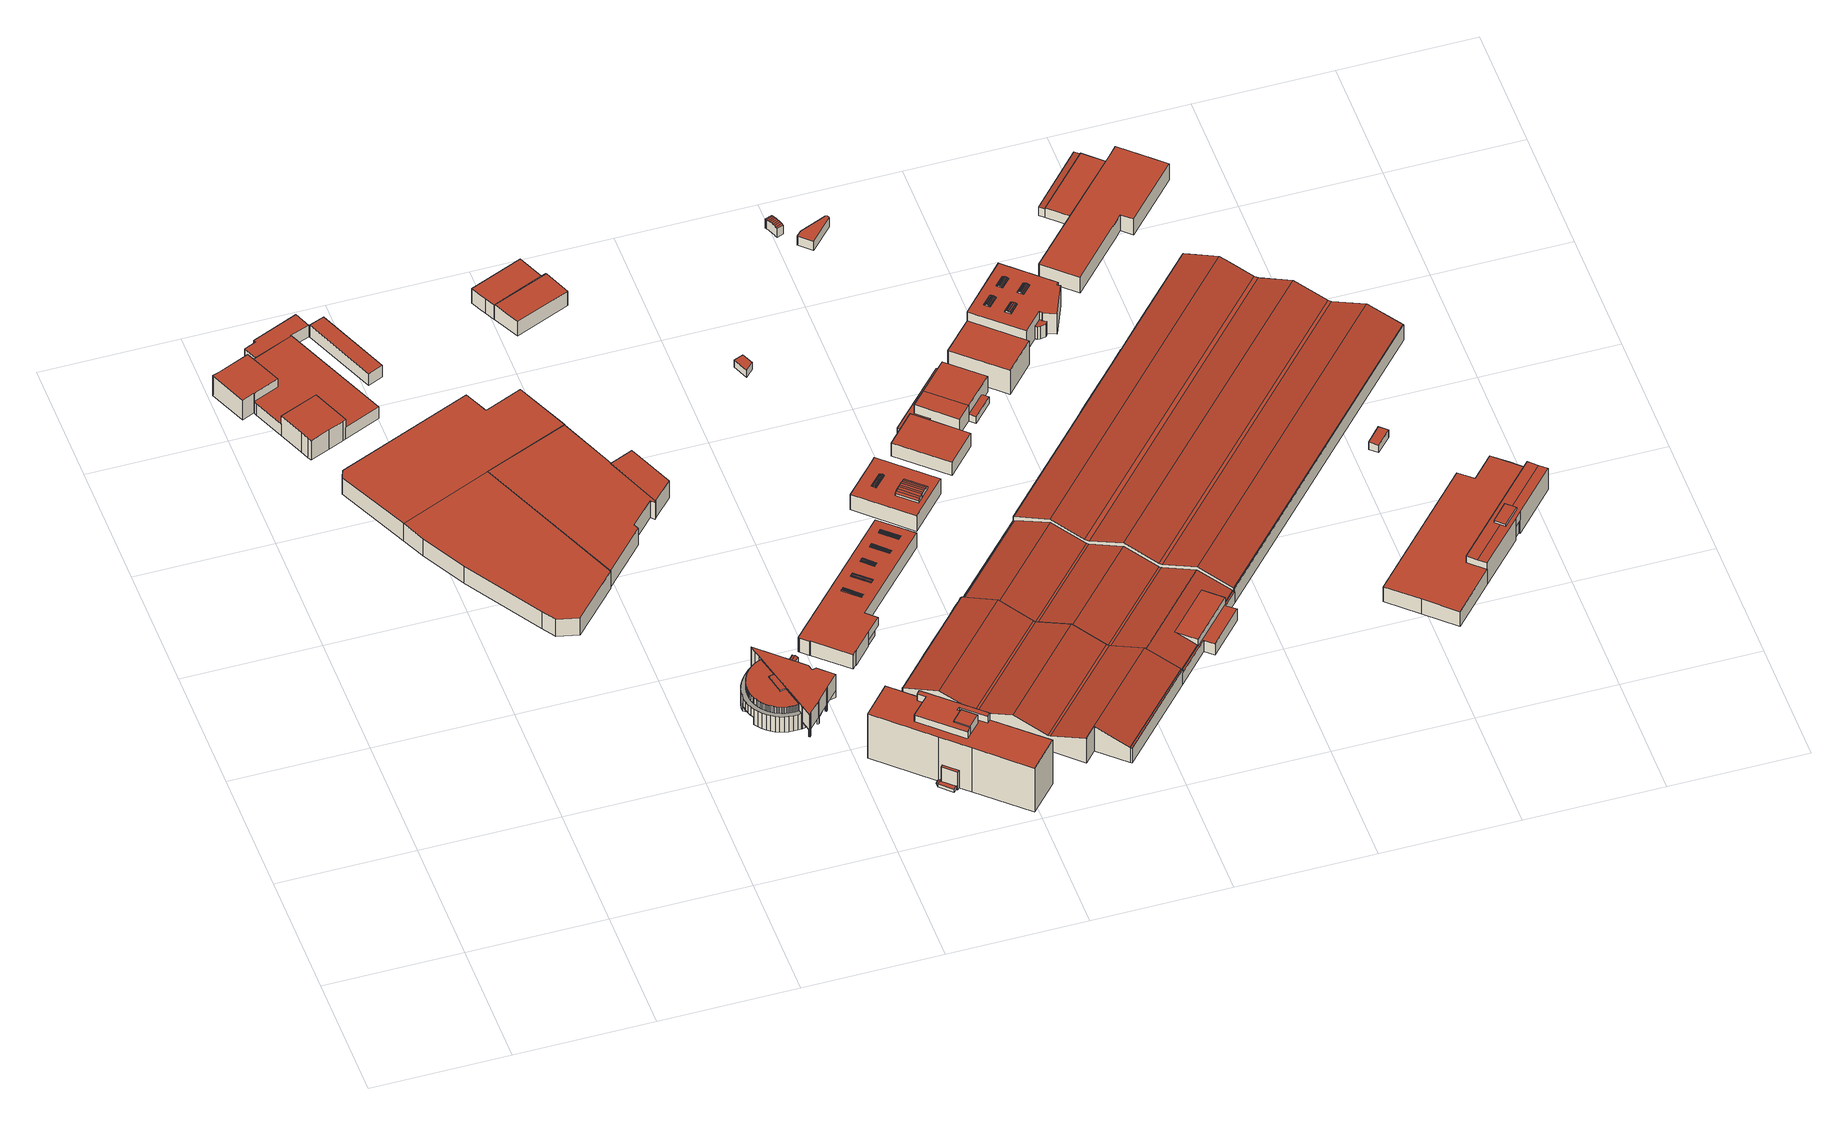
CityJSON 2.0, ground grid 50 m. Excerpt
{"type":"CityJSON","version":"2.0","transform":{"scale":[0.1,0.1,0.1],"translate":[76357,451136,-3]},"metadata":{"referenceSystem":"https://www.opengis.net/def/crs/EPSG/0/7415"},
"CityObjects":{
"building1":{"type":"Building","attributes":{"Volume":9801.97,"Dakoppervlakte":1506.31,"Muuroppervlakte":1441.33,"Vloeroppervlakte":1506.31,"hoogte_Z_max_in_m_NAP":9.03,"GEB_DOEL":"industriefunctie - kantoorfunctie","dateOfConstruction":"1916-01-01","measuredHeight":9.2},"geometry":[{"type":"Solid","lod":"2","boundaries":[[[[0,1,2,3,4,5,6,7,8,9,10,11,12,13,14,15,16,17,18,19,20,21,22]],[[23,24,25,26,27,28,29,30,31]],[[32,33,34,35,36,37,38,39]],[[40,41,42,43,44,45,46]],[[47,48,49,50,51,52,53,54]],[[4,25,24,5]],[[25,4,3,38,26]],[[29,13,12,30]],[[31,30,12,11]],[[38,3,2,39]],[[1,32,39,2]],[[32,1,0,33]],[[34,33,0,22]],[[22,21,35,34]],[[20,36,35,21]],[[38,37,19,18,27,26]],[[41,40,27,18,17]],[[17,16,42,41]],[[16,15,43,42]],[[15,14,44,43]],[[13,29,45,44,14]],[[46,45,29,28]],[[46,28,27,40]],[[54,31,11,10,47]],[[10,9,48,47]],[[48,9,8,49]],[[49,8,7,50]],[[7,6,51,50]],[[6,5,24,52,51]],[[52,24,23,53]],[[54,53,23,31]],[[19,37,36,20]]]],"semantics":{"surfaces":[{"type":"GroundSurface"},{"type":"RoofSurface"},{"type":"WallSurface"}],"values":[[0,1,1,1,1,2,2,2,2,2,2,2,2,2,2,2,2,2,2,2,2,2,2,2,2,2,2,2,2,2,2,2]]}}]},
"building2":{"type":"Building","attributes":{"Volume":948.71,"Dakoppervlakte":174.7,"Muuroppervlakte":387.04,"Vloeroppervlakte":174.7,"hoogte_Z_max_in_m_NAP":5.32,"GEB_DOEL":"onbekend","dateOfConstruction":"1968-01-01","measuredHeight":5.43},"geometry":[{"type":"Solid","lod":"2","boundaries":[[[[55,56,57,58]],[[59,60,61,62]],[[55,58,59,62]],[[58,57,60,59]],[[56,61,60,57]],[[56,55,62,61]]]],"semantics":{"surfaces":[{"type":"GroundSurface"},{"type":"RoofSurface"},{"type":"WallSurface"}],"values":[[0,1,2,2,2,2]]}}]},
"building3":{"type":"Building","attributes":{"Volume":49221.57,"Dakoppervlakte":6301.57,"Muuroppervlakte":2588.45,"Vloeroppervlakte":6301.26,"hoogte_Z_max_in_m_NAP":7.97,"GEB_DOEL":"industriefunctie","dateOfConstruction":"1997-01-01","measuredHeight":7.94},"geometry":[{"type":"Solid","lod":"2","boundaries":[[[[63,64,65,66,67,68,69,70,71,72,73,74,75,76,77,78,79,80,81,82,83,84,85,86]],[[87,88,89,90,91,92,93,94]],[[95,96,97,98]],[[99,100,101,102,103,92,104,105,106,107]],[[108,109,110,111,112,113,92,91,114]],[[113,112,71,70]],[[114,91,77,76]],[[114,76,75,108]],[[75,74,109,108]],[[72,111,110,109,74,73]],[[71,112,111,72]],[[103,84,83,82,94,93]],[[94,82,81,87]],[[81,80,88,87]],[[89,79,78,90]],[[78,77,91,90]],[[106,105,68,67]],[[106,67,66,107]],[[107,66,65,99]],[[65,64,100,99]],[[103,102,85,84]],[[96,100,64,63,97]],[[97,63,86,98]],[[95,101,100,96]],[[98,86,85,102,101,95]],[[93,92,103]],[[104,92,113]],[[105,104,113,70,69,68]],[[80,79,89,88]]]],"semantics":{"surfaces":[{"type":"GroundSurface"},{"type":"RoofSurface"},{"type":"WallSurface"}],"values":[[0,1,1,1,1,2,2,2,2,2,2,2,2,2,2,2,2,2,2,2,2,2,2,2,2,2,2,2,2]]}}]},
"building4":{"type":"Building","attributes":{"Volume":5809.9,"Dakoppervlakte":526.88,"Muuroppervlakte":1104.67,"Vloeroppervlakte":539.91,"hoogte_Z_max_in_m_NAP":10.71,"GEB_DOEL":"industriefunctie - kantoorfunctie - woonfunctie","dateOfConstruction":"1976-01-01","measuredHeight":10.69},"geometry":[{"type":"MultiSurface","lod":"2","boundaries":[[[115,116,117,118]],[[119,120,121,122]],[[123,124,125,126]],[[127,128,129,130,131,132,133,134,135,136,137,138,139,140,141,142,143,144,145,146,147,148,149,150,151,152,153,154,155,156,157,158,159,160,161,162,163,164,165,166,167,168,169,170,171,172,173,174,175]],[[176,177,178,179,180,181,182,183,184,185]],[[186,187,188,189,190,191,192,193,194,195,196,197,198,199,200,201,202,203,204,205,206,207,208,209,210,211]],[[212,213,214,215,216,217,218,219,220,221,222,223,224,225,226,227,228,229,230,231,232,233,234,235,236,237,238,239,240,241,242,243,244,245,246,247,248,249,250,251,252,253,254,255,256,257,258,259,260,261,262,263,264,265,266,267,268,269,270,271,272,273,274,275,276,277,278,279,280,281,282,283,284,285,286,287,288,289,290,291,292,293,294,295,296,297,298,299,300]],[[301,302,303,304,305,306,307,308,309,310,311,312,313,314,315,316,317,318,319,320,321,322,323,324,325,326,327,328,329,330,331,332,333,334,335,336,337,338,339,340,341,342,343,344,345,346,347,348,349,350,351,352,353,354,355,356,357,358,359,360,361,362,363,364,365]],[[366,367,368,369]],[[370,371,372,373,374,375,376,377,378,379,380,381,382,383,384,385,386,387,388]],[[381,380,379,186,141,140,139]],[[139,138,382,381]],[[382,138,137,383]],[[383,137,136,384]],[[136,135,385,384]],[[386,385,135,134]],[[386,134,133,387]],[[388,387,133,132,282]],[[370,220,154,153,200,371]],[[371,200,199,372]],[[366,369,303,302]],[[366,302,301,367]],[[301,365,368,367]],[[132,131,283,282]],[[131,130,284,283]],[[130,129,285,284]],[[286,285,129,128]],[[286,128,127,287]],[[127,175,288,287]],[[175,174,289,288]],[[174,173,290,289]],[[173,172,291,290]],[[291,172,171,292]],[[293,292,171,170,183]],[[293,183,182,294]],[[181,295,294,182]],[[180,296,295,181]],[[296,180,179,297]],[[297,179,178,298]],[[165,164,299,298,178]],[[300,299,164,163]],[[163,162,212,300]],[[212,162,161,213]],[[214,213,161,160]],[[215,214,160,159]],[[159,158,216,215]],[[158,157,217,216]],[[217,157,156,218]],[[218,156,155,219]],[[220,219,155,154]],[[336,249,248,337]],[[337,248,247,338]],[[246,339,338,247]],[[245,340,339,246]],[[340,245,244,341]],[[341,244,243,342]],[[342,243,242,343]],[[343,242,241,344]],[[344,241,240,345]],[[240,239,346,345]],[[239,238,347,346]],[[238,237,348,347]],[[348,237,236,349]],[[349,236,235,350]],[[350,235,234,351]],[[234,233,352,351]],[[352,233,232,353]],[[354,231,230,355]],[[355,230,229,356]],[[356,229,228,357]],[[357,228,227,358]],[[358,227,226,359]],[[359,226,225,360]],[[225,224,361,360]],[[224,223,362,361]],[[223,222,363,362]],[[363,222,221,364]],[[304,281,280,305]],[[305,280,279,306]],[[306,279,278,307]],[[307,278,277,308]],[[277,276,309,308]],[[276,275,310,309]],[[275,274,311,310]],[[274,273,312,311]],[[312,273,272,313]],[[272,271,314,313]],[[314,271,270,315]],[[315,270,269,316]],[[268,317,316,269]],[[267,318,317,268]],[[318,267,266,319]],[[265,320,319,266]],[[264,321,320,265]],[[321,264,263,322]],[[262,323,322,263]],[[261,324,323,262]],[[324,261,260,325]],[[325,260,259,326]],[[258,327,326,259]],[[257,328,327,258]],[[328,257,256,329]],[[255,330,329,256]],[[254,331,330,255]],[[331,254,253,332]],[[252,333,332,253]],[[251,334,333,252]],[[334,251,250,335]],[[250,249,336,335]],[[303,369,368,365,364,221,220,370,388,282,281,304]],[[170,169,184,183]],[[166,165,178,177]],[[177,176,167,166]],[[168,167,176,185]],[[168,185,184,169]],[[187,186,379,378]],[[142,141,186,211]],[[143,142,211,210]],[[144,143,210,209]],[[145,144,209,208]],[[146,145,208,207]],[[147,146,207,206]],[[148,147,206,205]],[[149,148,205,204]],[[150,149,204,203]],[[151,150,203,202]],[[202,201,152,151]],[[153,152,201,200]],[[197,123,126,198]],[[197,196,124,123]],[[125,124,196,195]],[[193,119,122,194]],[[120,119,193,192]],[[192,191,121,120]],[[191,190,377,376]],[[189,115,118,190]],[[189,188,116,115]],[[187,117,116,188]],[[232,231,354,353]],[[377,378,117,118]],[[121,122,375,376]],[[372,373,198,199]],[[373,374,125,126]],[[195,194,375,374]]],"semantics":{"surfaces":[{"type":"GroundSurface"},{"type":"OuterCeilingSurface"},{"type":"OuterFloorSurface"},{"type":"RoofSurface"},{"type":"WallSurface"}],"values":[0,0,0,0,1,1,2,3,3,3,4,4,4,4,4,4,4,4,4,4,4,4,4,4,4,4,4,4,4,4,4,4,4,4,4,4,4,4,4,4,4,4,4,4,4,4,4,4,4,4,4,4,4,4,4,4,4,4,4,4,4,4,4,4,4,4,4,4,4,4,4,4,4,4,4,4,4,4,4,4,4,4,4,4,4,4,4,4,4,4,4,4,4,4,4,4,4,4,4,4,4,4,4,4,4,4,4,4,4,4,4,4,4,4,4,4,4,4,4,4,4,4,4,4,4,4,4,4,4,4,4,4,4,4,4,4,4,4,4,4,4,4,4,4]}}]},
"building5":{"type":"Building","attributes":{"Volume":22.7,"Dakoppervlakte":8.12,"Muuroppervlakte":32.36,"Vloeroppervlakte":7.67,"hoogte_Z_max_in_m_NAP":3.03,"GEB_DOEL":"overige gebruiksfunctie","dateOfConstruction":"1970-01-01","measuredHeight":3.15},"geometry":[{"type":"Solid","lod":"2","boundaries":[[[[389,390,391,392,393,394]],[[395,396,397,398]],[[399,400,396,395]],[[390,389,400,399]],[[393,392,398,397]],[[391,395,398,392]],[[397,396,400,389,394,393]],[[399,395,391,390]]]],"semantics":{"surfaces":[{"type":"GroundSurface"},{"type":"RoofSurface"},{"type":"WallSurface"}],"values":[[0,1,1,2,2,2,2,2]]}}]},
"building6":{"type":"Building","attributes":{"Volume":18515.4,"Dakoppervlakte":884.17,"Muuroppervlakte":3381.26,"Vloeroppervlakte":895.73,"hoogte_Z_max_in_m_NAP":24.18,"GEB_DOEL":"kantoorfunctie,woonfunctie","dateOfConstruction":"1972-01-01","measuredHeight":24.31},"geometry":[{"type":"Solid","lod":"2","boundaries":[[[[401,402,403,404,405,406,407,408,409,410,411,412,413,414]],[[415,416,417,418,419,420,421,422,423,424,425,426,427,428,429,430,431,432]],[[433,434,435,436,437,438]],[[434,433,439,440]],[[441,442,443,444]],[[445,446,447,448,449,450,451,452,453,454,455,456]],[[457,458,459,460]],[[403,402,431,430]],[[402,401,432,431]],[[414,439,415,432,401]],[[407,406,417,416]],[[406,405,418,417]],[[419,418,405,404]],[[412,411,435,434]],[[435,411,410,436]],[[439,414,413,440]],[[434,440,413,412]],[[442,409,408,443]],[[409,442,441,437,436,410]],[[433,438,444,443,408,407,416,415,439]],[[403,430,448,447,419,404]],[[457,455,454,458]],[[454,453,459,458]],[[429,449,448,430]],[[428,450,449,429]],[[450,428,427,451]],[[452,451,427,426]],[[452,426,425,453]],[[423,422,456,455]],[[456,422,421,445]],[[445,421,420,446]],[[420,419,447,446]],[[460,424,423,455,457]],[[425,424,460,459,453]],[[444,438,437,441]]]],"semantics":{"surfaces":[{"type":"GroundSurface"},{"type":"RoofSurface"},{"type":"WallSurface"}],"values":[[0,1,1,1,1,1,1,2,2,2,2,2,2,2,2,2,2,2,2,2,2,2,2,2,2,2,2,2,2,2,2,2,2,2,2]]}}]},
"building7":{"type":"Building","attributes":{"Volume":1473.81,"Dakoppervlakte":219.01,"Muuroppervlakte":421.3,"Vloeroppervlakte":219,"hoogte_Z_max_in_m_NAP":6.93,"GEB_DOEL":"industriefunctie","dateOfConstruction":"1979-01-01","measuredHeight":6.8},"geometry":[{"type":"Solid","lod":"2","boundaries":[[[[461,462,463,464,465,466]],[[467,468,469,470,471,472]],[[469,468,467,466,465,464]],[[470,469,464,463]],[[471,470,463,462]],[[462,461,472,471]],[[466,467,472,461]]]],"semantics":{"surfaces":[{"type":"GroundSurface"},{"type":"RoofSurface"},{"type":"WallSurface"}],"values":[[0,1,2,2,2,2,2]]}}]},
"building8":{"type":"Building","attributes":{"Volume":1642.95,"Dakoppervlakte":241.68,"Muuroppervlakte":448.61,"Vloeroppervlakte":241.66,"hoogte_Z_max_in_m_NAP":6.93,"GEB_DOEL":"industriefunctie","dateOfConstruction":"1996-01-01","measuredHeight":6.86},"geometry":[{"type":"Solid","lod":"2","boundaries":[[[[473,474,475,463,462,476,477,478]],[[479,480,481,482,483]],[[482,481,484,471,470]],[[481,480,478,477,476,484]],[[480,479,473,478]],[[470,471,484,476,462,463]],[[479,483,482,470,463,475,474,473]]]],"semantics":{"surfaces":[{"type":"GroundSurface"},{"type":"RoofSurface"},{"type":"WallSurface"}],"values":[[0,1,1,2,2,2,2]]}}]},
"building9":{"type":"Building","attributes":{"Volume":6588.45,"Dakoppervlakte":1006.63,"Muuroppervlakte":1069.34,"Vloeroppervlakte":993.36,"hoogte_Z_max_in_m_NAP":6.66,"GEB_DOEL":"industriefunctie - woonfunctie","dateOfConstruction":"1976-01-01","measuredHeight":6.83},"geometry":[{"type":"Solid","lod":"2","boundaries":[[[[485,486,487,488,489,490,491,492,493,494,495,496,497,498,499,500,501]],[[502,503,504,505,506,507,508,509]],[[510,511,512,513,514,515,516,517,518,519,520,521,522],[523,524,525,526,527],[528,529,530,531,532],[533,534,535,536,537],[538,539,540,541,542],[543,544,545,546,547]],[[548,549,550,551]],[[550,552,553,551]],[[554,555,553,552]],[[555,554,556,557]],[[558,559,560,561]],[[556,558,561,557]],[[562,563,564,565]],[[562,565,549,548]],[[566,567,568,569]],[[570,566,569,571]],[[570,571,572,573]],[[574,575,573,572]],[[576,577,578,579]],[[580,577,576,581]],[[581,568,567,580]],[[574,582,583,575]],[[584,585,586,587]],[[588,589,586,585]],[[590,591,589,588]],[[592,593,584,587]],[[594,591,590,595]],[[596,597,594,595]],[[598,599,597,596]],[[592,600,601,593]],[[602,603,604,605]],[[606,602,605,607]],[[607,608,609,606]],[[609,608,610,611]],[[612,613,614,615]],[[616,612,615,617]],[[616,617,618,619]],[[618,604,603,619]],[[620,621,622,623]],[[622,621,624,625]],[[626,627,625,624]],[[628,629,627,626]],[[630,631,620,623]],[[632,633,634,635]],[[630,632,635,631]],[[636,637,629,628]],[[486,521,520,487]],[[486,485,522,521]],[[510,522,485,501]],[[500,511,510,501]],[[499,512,511,500]],[[499,498,513,512]],[[513,498,497,514]],[[514,497,496,515]],[[496,495,508,516,515]],[[516,508,507,517]],[[506,518,517,507]],[[520,519,518,506,489,488,487]],[[558,556,554,552,550,549,528,532,559]],[[532,531,560,559]],[[548,551,553,555,557,561,560,531,530,563,562]],[[530,529,564,563]],[[564,529,528,549,565]],[[572,571,569,524,523,582,574]],[[583,582,523,527]],[[580,567,566,570,573,575,583,527,526,578,577]],[[579,578,526,525]],[[581,576,579,525,524,569,568]],[[596,595,590,588,585,546,545,598]],[[545,544,599,598]],[[587,586,589,591,594,597,599,544,543,600,592]],[[601,600,543,547]],[[601,547,546,585,584,593]],[[607,605,533,537,610,608]],[[611,610,537,536]],[[616,619,603,602,606,609,611,536,535,613,612]],[[535,534,614,613]],[[618,617,615,614,534,533,605,604]],[[626,624,621,542,541,636,628]],[[541,540,637,636]],[[630,623,622,625,627,629,637,540,539,633,632]],[[539,538,634,633]],[[490,489,506,505]],[[504,491,490,505]],[[503,492,491,504]],[[503,502,493,492]],[[509,494,493,502]],[[509,508,495,494]],[[631,635,634,538,542,621,620]]]],"semantics":{"surfaces":[{"type":"GroundSurface"},{"type":"OuterCeilingSurface"},{"type":"RoofSurface"},{"type":"WallSurface"}],"values":[[0,1,2,2,2,2,2,2,2,2,2,2,2,2,2,2,2,2,2,2,2,2,2,2,2,2,2,2,2,2,2,2,2,2,2,2,2,2,2,2,2,2,2,3,3,3,3,3,3,3,3,3,3,3,3,3,3,3,3,3,3,3,3,3,3,3,3,3,3,3,3,3,3,3,3,3,3,3,3,3,3,3,3,3,3,3]]}}]},
"building10":{"type":"Building","attributes":{"Volume":66.65,"Dakoppervlakte":20.81,"Muuroppervlakte":60.77,"Vloeroppervlakte":20.81,"hoogte_Z_max_in_m_NAP":3.13,"GEB_DOEL":"overige gebruiksfunctie","dateOfConstruction":"2007-01-01","measuredHeight":3.2},"geometry":[{"type":"Solid","lod":"2","boundaries":[[[[638,639,640,641,642]],[[643,644,645,646,647]],[[638,642,643,647]],[[642,641,644,643]],[[646,645,644,641,640,639]],[[638,647,646,639]]]],"semantics":{"surfaces":[{"type":"GroundSurface"},{"type":"RoofSurface"},{"type":"WallSurface"}],"values":[[0,1,2,2,2,2]]}}]},
"building11":{"type":"Building","attributes":{"Volume":3320.96,"Dakoppervlakte":459.24,"Muuroppervlakte":650.17,"Vloeroppervlakte":457.67,"hoogte_Z_max_in_m_NAP":8.42,"GEB_DOEL":"industriefunctie","dateOfConstruction":"1976-01-01","measuredHeight":8.68},"geometry":[{"type":"Solid","lod":"2","boundaries":[[[[648,649,650,651,652]],[[653,654,655,656,657],[658,659,660,661,662],[663,664,665,666,667]],[[668,669,670,671]],[[672,671,670,673]],[[674,672,673,675]],[[674,675,676,677]],[[678,679,680,681]],[[682,683,680,679]],[[683,682,684,685]],[[668,685,684,669]],[[686,687,688,689]],[[690,691,689,688]],[[692,691,690,693]],[[694,695,696,697]],[[687,686,695,694]],[[698,692,693,699]],[[700,701,698,699]],[[702,703,701,700]],[[654,653,657,651,650,649]],[[649,648,655,654]],[[648,652,656,655]],[[651,657,656,652]],[[676,675,673,670,665,664]],[[663,677,676,664]],[[667,681,680,683,685,668,671,672,674,677,663]],[[681,667,666,678]],[[684,682,679,678,666,665,670,669]],[[693,690,688,662,661,702,700,699]],[[686,689,691,692,698,701,703,660,659,696,695]],[[659,658,697,696]],[[697,658,662,688,687,694]],[[703,702,661,660]]]],"semantics":{"surfaces":[{"type":"GroundSurface"},{"type":"RoofSurface"},{"type":"WallSurface"}],"values":[[0,1,1,1,1,1,1,1,1,1,1,1,1,1,1,1,1,1,2,2,2,2,2,2,2,2,2,2,2,2,2,2]]}}]},
"building12":{"type":"Building","attributes":{"Volume":3035.15,"Dakoppervlakte":501.57,"Muuroppervlakte":791.73,"Vloeroppervlakte":501.57,"hoogte_Z_max_in_m_NAP":7.19,"GEB_DOEL":"industriefunctie","dateOfConstruction":"1976-01-01","measuredHeight":7.21},"geometry":[{"type":"Solid","lod":"2","boundaries":[[[[704,705,706,707,708,709,710,711,712,713,714,715,716]],[[717,718,719,720,721]],[[722,723,724,725]],[[726,727,728,729,730,731,732,733,734,735]],[[713,712,717,721]],[[712,711,718,717]],[[706,705,722,725]],[[722,705,704,732,723]],[[704,716,733,732]],[[716,715,734,733]],[[714,735,734,715]],[[707,706,725,724,731,730]],[[724,723,732,731]],[[721,720,726,735,714,713]],[[719,718,711,710,727,726,720]],[[710,709,708,707,730,729,728,727]]]],"semantics":{"surfaces":[{"type":"GroundSurface"},{"type":"RoofSurface"},{"type":"WallSurface"}],"values":[[0,1,1,1,2,2,2,2,2,2,2,2,2,2,2,2]]}}]},
"building13":{"type":"Building","attributes":{"Volume":67.71,"Dakoppervlakte":15.44,"Muuroppervlakte":74.74,"Vloeroppervlakte":15.3,"hoogte_Z_max_in_m_NAP":4.6,"GEB_DOEL":"onbekend","dateOfConstruction":"2004-01-01","measuredHeight":4.55},"geometry":[{"type":"Solid","lod":"2","boundaries":[[[[736,737,738,739,740,741,742,743,744,745,746,747,748,749,750,751,752,753]],[[754,755,756,757]],[[758,759,757,756]],[[760,761,759,758]],[[762,763,761,760]],[[764,765,763,762]],[[765,764,766,767]],[[766,768,769,767]],[[770,771,769,768]],[[737,736,753,752,751,750,754,757,759,761,763,765,767,769,739,738]],[[741,770,768,766,764,762,760,758,756,755,749,748,747,746,745,744,743,742]],[[741,740,771,770]],[[739,769,771,740]],[[750,749,755,754]]]],"semantics":{"surfaces":[{"type":"GroundSurface"},{"type":"RoofSurface"},{"type":"WallSurface"}],"values":[[0,1,1,1,1,1,1,1,1,2,2,2,2,2]]}}]},
"building14":{"type":"Building","attributes":{"Volume":1958.22,"Dakoppervlakte":306.03,"Muuroppervlakte":483.42,"Vloeroppervlakte":306.03,"hoogte_Z_max_in_m_NAP":7.19,"GEB_DOEL":"kantoorfunctie","dateOfConstruction":"1976-01-01","measuredHeight":7.22},"geometry":[{"type":"Solid","lod":"2","boundaries":[[[[704,716,772,773,774,775,776,777,705]],[[722,778,779,723]],[[780,781,782,783]],[[784,785,733,732]],[[723,732,704,705,783,722]],[[780,777,776,781]],[[781,776,775,782]],[[780,783,705,777]],[[778,722,783,782,775,774]],[[785,772,716,733]],[[716,704,732,733]],[[772,785,784,773]],[[723,779,784,732]],[[774,773,784,779,778]]]],"semantics":{"surfaces":[{"type":"GroundSurface"},{"type":"RoofSurface"},{"type":"WallSurface"}],"values":[[0,1,1,1,2,2,2,2,2,2,2,2,2,2]]}}]},
"building15":{"type":"Building","attributes":{"Volume":215.37,"Dakoppervlakte":51.48,"Muuroppervlakte":137.9,"Vloeroppervlakte":51.48,"hoogte_Z_max_in_m_NAP":4.26,"GEB_DOEL":"industriefunctie","dateOfConstruction":"2004-01-01","measuredHeight":4.18},"geometry":[{"type":"Solid","lod":"2","boundaries":[[[[786,787,788,789,790,791,792]],[[793,794,795,796,797,798,799]],[[789,788,796,795]],[[788,787,797,796]],[[799,798,786,792]],[[792,791,793,799]],[[791,790,794,793]],[[789,795,794,790]],[[787,786,798,797]]]],"semantics":{"surfaces":[{"type":"GroundSurface"},{"type":"RoofSurface"},{"type":"WallSurface"}],"values":[[0,1,2,2,2,2,2,2,2]]}}]},
"building16":{"type":"Building","attributes":{"Volume":3794.46,"Dakoppervlakte":342.18,"Muuroppervlakte":835.93,"Vloeroppervlakte":342.18,"hoogte_Z_max_in_m_NAP":8.09,"GEB_DOEL":"industriefunctie - overige gebruiksfunctie","dateOfConstruction":"1982-01-01","measuredHeight":11.09},"geometry":[{"type":"Solid","lod":"2","boundaries":[[[[800,801,802,803,804]],[[805,806,807,808,809]],[[803,802,809,808]],[[802,801,805,809]],[[801,800,806,805]],[[806,800,804,803,808,807]]]],"semantics":{"surfaces":[{"type":"GroundSurface"},{"type":"RoofSurface"},{"type":"WallSurface"}],"values":[[0,1,2,2,2,2]]}}]},
"building17":{"type":"Building","attributes":{"Volume":157252.27,"Dakoppervlakte":18656.19,"Muuroppervlakte":4880.45,"Vloeroppervlakte":17785.01,"hoogte_Z_max_in_m_NAP":11.24,"GEB_DOEL":"overige gebruiksfunctie","dateOfConstruction":"1972-01-01","measuredHeight":11.38},"geometry":[{"type":"MultiSurface","lod":"2","boundaries":[[[810,811,812,813,814,815,816,817,818,819,820,821,822,823,824,825,826,827,828,829,830,831,832,833,834,835,836,837,838,839,840,841,842,843,844,845,846,847,848,849,850,851,852,853,854,855,856,857,858,859,860,861,862,863,864]],[[865,866,867,868]],[[869,870,871,872]],[[873,874,875,872,871]],[[876,875,874,877,878]],[[879,880,881,882]],[[881,883,884,882]],[[884,883,870,869]],[[868,867,880,879]],[[885,886,887,888]],[[889,890,888,887]],[[891,892,890,889]],[[893,894,895,896]],[[895,897,898,896]],[[898,897,886,885]],[[899,900,901,902,903,904]],[[899,904,894,893]],[[905,906,907,908,909,910,911,912,913,914,915,916,917,918,919]],[[920,921,922,923,924,925]],[[926,927,928,929,930,931,932,933,934,935,936,937,938,939]],[[940,941,942,943]],[[944,945,946,947,948,949,950,951,952,953,954,955,956,957]],[[958,959,960,961]],[[962,963,964,965]],[[966,967,968,969]],[[970,971,972,973]],[[974,943,942,975,976,971,970,977]],[[972,978,979,973]],[[978,980,981,979]],[[981,980,966,969]],[[982,983,968,967,984]],[[982,984,985,986]],[[817,873,871,818]],[[873,817,816,815,877,874]],[[815,814,916,878,877]],[[865,868,879,882,884,869,872,875,876,915,925,924,985,984,967,966,980,978,972,971,976,946,945,963]],[[866,962,824,823,822,821,820,819,818,871,870,883,881,880,867]],[[892,935,843,842,841,840,839,838,837,836,835,900,899,893,896,898,885,888,890]],[[900,835,834,901]],[[958,902,901,834,833]],[[917,916,814,813]],[[917,813,812,811,810,864,863,862,861,860,859,858,857,856,920,914,913,912,911,910,909,908,907,906,905,919]],[[856,855,921,920]],[[935,934,844,843]],[[937,921,855,854,938]],[[854,853,939,938]],[[939,853,852,926]],[[852,851,927,926]],[[851,850,928,927]],[[928,850,849,929]],[[929,849,848,930]],[[930,848,847,931]],[[931,847,846,932]],[[932,846,845,933]],[[844,934,933,845]],[[922,921,937,936]],[[920,925,915,914]],[[831,830,954,953]],[[829,955,954,830]],[[955,829,828,956]],[[827,957,956,828]],[[957,827,826,944]],[[958,833,832,959]],[[959,832,831,953,960]],[[961,960,953,952]],[[964,944,826,825,965]],[[963,945,944,964]],[[940,949,948,941]],[[949,940,943,974,950]],[[975,942,941,948,947]],[[983,982,986,923,922,936,891,889,887]],[[891,936,935,892]],[[902,958,961,903]],[[981,969,968,983,887,886,897,895,894,904,903,961,952,951,977,970,973,979]],[[915,876,878,916]],[[865,963,962,866]],[[923,986,985,924]],[[947,946,976,975]],[[974,977,951,950]],[[962,965,825,824]]],"semantics":{"surfaces":[{"type":"GroundSurface"},{"type":"RoofSurface"},{"type":"WallSurface"}],"values":[0,1,1,1,1,1,1,1,1,1,1,1,1,1,1,1,1,1,1,1,1,1,1,1,1,1,1,1,1,1,1,1,2,2,2,2,2,2,2,2,2,2,2,2,2,2,2,2,2,2,2,2,2,2,2,2,2,2,2,2,2,2,2,2,2,2,2,2,2,2,2,2,2,2,2,2,2,2,2,2]}}]},
"building18":{"type":"Building","attributes":{"Volume":5634.17,"Dakoppervlakte":599.75,"Muuroppervlakte":964.05,"Vloeroppervlakte":596.03,"hoogte_Z_max_in_m_NAP":7.23,"GEB_DOEL":"industriefunctie","dateOfConstruction":"1993-01-01","measuredHeight":10.18},"geometry":[{"type":"Solid","lod":"2","boundaries":[[[[987,988,989,990,991,992,993,994,995,996,997,998,999,1000,1001,1002]],[[1003,1004,1005,1006,1007,1008,1009,1010,1011,1012,1013,1014,1015],[1016,1017,1018,1019],[1020,1021,1022,1023],[1024,1025,1026,1027],[1028,1029,1030,1031]],[[1032,1033,1034,1035]],[[1036,1033,1032,1037]],[[1038,1039,1036,1037]],[[1040,1041,1039,1038]],[[1042,1041,1040,1043]],[[1044,1042,1043,1045]],[[1044,1045,1046,1047]],[[1048,1047,1046,1049]],[[1050,1051,1052,1053]],[[1054,1055,1051,1050]],[[1054,1056,1057,1055]],[[1057,1056,1058,1059]],[[1060,1059,1058,1061]],[[1062,1060,1061,1063]],[[1062,1063,1064,1065]],[[1066,1065,1064,1067]],[[1068,1069,1070,1071]],[[1072,1073,1074,1075]],[[1076,1077,1075,1074]],[[1078,1077,1076,1079]],[[1080,1081,1082,1083]],[[1072,1081,1080,1073]],[[1078,1079,1084,1085]],[[1085,1084,1069,1068]],[[1086,1087,1088,1089]],[[1090,1091,1088,1087]],[[1092,1093,1091,1090]],[[1092,1094,1095,1093]],[[1096,1097,1095,1094]],[[1098,1097,1096,1099]],[[1100,1098,1099,1101]],[[1102,1100,1101,1103]],[[1104,1105,1106,1107,1108,1109,1110,1111,1112]],[[993,992,1004,1003]],[[1005,1004,992,991]],[[991,990,1006,1005]],[[1007,1006,990,989]],[[988,1008,1007,989]],[[1008,988,987,1009]],[[1009,987,1002,1010]],[[1010,1002,1001,1000,1012,1011]],[[1023,1049,1046,1045,1043,1040,1038,1037,1032,1035,1020]],[[1022,1048,1049,1023]],[[1021,1034,1033,1036,1039,1041,1042,1044,1047,1048,1022]],[[1035,1034,1021,1020]],[[1028,1067,1064,1063,1061,1058,1056,1054,1050,1053,1029]],[[1067,1028,1031,1066]],[[1030,1052,1051,1055,1057,1059,1060,1062,1065,1066,1031]],[[1053,1052,1030,1029]],[[1016,1071,1070,1017]],[[1016,1019,1082,1081,1072,1075,1077,1078,1085,1068,1071]],[[1018,1083,1082,1019]],[[1079,1076,1074,1073,1080,1083,1018,1017,1070,1069,1084]],[[1025,1024,1103,1101,1099,1096,1094,1092,1090,1087,1086]],[[1027,1102,1103,1024]],[[1027,1026,1089,1088,1091,1093,1095,1097,1098,1100,1102]],[[1086,1089,1026,1025]],[[999,998,1111,1110]],[[998,997,1112,1111]],[[997,996,1104,1112]],[[996,995,1105,1104]],[[1012,1000,999,1110,1109,1013]],[[1109,1108,1014,1013]],[[1014,1108,1107,1015]],[[1015,1107,1106,994,993,1003]],[[1105,995,994,1106]]]],"semantics":{"surfaces":[{"type":"GroundSurface"},{"type":"RoofSurface"},{"type":"WallSurface"}],"values":[[0,1,1,1,1,1,1,1,1,1,1,1,1,1,1,1,1,1,1,1,1,1,1,1,1,1,1,1,1,1,1,1,1,1,1,2,2,2,2,2,2,2,2,2,2,2,2,2,2,2,2,2,2,2,2,2,2,2,2,2,2,2,2,2,2,2,2,2]]}}]},
"building19":{"type":"Building","attributes":{"Volume":9198.76,"Dakoppervlakte":1386.83,"Muuroppervlakte":1285.59,"Vloeroppervlakte":1386.6,"hoogte_Z_max_in_m_NAP":7,"GEB_DOEL":"industriefunctie - woonfunctie","dateOfConstruction":"1975-01-01","measuredHeight":7.41},"geometry":[{"type":"Solid","lod":"2","boundaries":[[[[1113,1114,1115,1116,1117,1118,1119,1120,1121,1122,1123,1124,1125,1126,1127]],[[1128,1129,1130,1131,1132,1133,1134,1135,1136,1137,1138]],[[1139,1140,1141,1142]],[[1143,1144,1145,1146]],[[1128,1125,1124,1129]],[[1123,1130,1129,1124]],[[1131,1130,1123,1122]],[[1134,1133,1140,1116,1115]],[[1134,1115,1114,1135]],[[1138,1126,1125,1128]],[[1139,1143,1117,1116,1140]],[[1141,1121,1120,1144,1142]],[[1118,1117,1143,1146]],[[1119,1145,1144,1120]],[[1146,1145,1119,1118]],[[1139,1142,1144,1143]],[[1140,1133,1132,1141]],[[1122,1121,1141,1132,1131]],[[1114,1113,1127,1126,1138,1137,1136,1135]]]],"semantics":{"surfaces":[{"type":"GroundSurface"},{"type":"RoofSurface"},{"type":"WallSurface"}],"values":[[0,1,1,1,2,2,2,2,2,2,2,2,2,2,2,2,2,2,2]]}}]},
"building20":{"type":"Building","attributes":{"Volume":14002.42,"Dakoppervlakte":1872.03,"Muuroppervlakte":1708.99,"Vloeroppervlakte":1869.96,"hoogte_Z_max_in_m_NAP":10.76,"GEB_DOEL":"industriefunctie","dateOfConstruction":"2007-01-01","measuredHeight":10.78},"geometry":[{"type":"Solid","lod":"2","boundaries":[[[[1147,1148,1149,1150,1151,1152,1153,1154,1155,1156,1157,1158,1159,1160,1161]],[[1162,1163,1164,1165]],[[1166,1167,1168,1169,1170,1171,1172,1173,1174,1175]],[[1176,1177,1178,1179,1180,1181,1182,1183]],[[1184,1185,1179,1178,1186,1187,1188,1189,1183,1182]],[[1190,1191,1192,1193]],[[1155,1169,1168,1156]],[[1155,1154,1170,1169]],[[1174,1173,1172,1147,1161,1160]],[[1174,1160,1159,1175]],[[1159,1158,1166,1175]],[[1167,1166,1158,1157]],[[1176,1183,1148,1147,1172]],[[1186,1170,1154,1153,1163,1187]],[[1162,1188,1187,1163]],[[1189,1188,1162,1150,1149]],[[1189,1149,1148,1183]],[[1193,1181,1180,1190]],[[1190,1180,1179,1185,1191]],[[1191,1185,1184,1192]],[[1192,1184,1182,1181,1193]],[[1171,1177,1176,1172]],[[1170,1186,1178,1177,1171]],[[1151,1150,1162,1165]],[[1164,1152,1151,1165]],[[1163,1153,1152,1164]],[[1156,1168,1167,1157]]]],"semantics":{"surfaces":[{"type":"GroundSurface"},{"type":"OuterCeilingSurface"},{"type":"RoofSurface"},{"type":"WallSurface"}],"values":[[0,1,2,2,2,2,3,3,3,3,3,3,3,3,3,3,3,3,3,3,3,3,3,3,3,3,3]]}}]},
"building21":{"type":"Building","attributes":{"Volume":95.42,"Dakoppervlakte":28.32,"Muuroppervlakte":77.28,"Vloeroppervlakte":28.32,"hoogte_Z_max_in_m_NAP":3.59,"GEB_DOEL":"onbekend","dateOfConstruction":"2007-01-01","measuredHeight":3.37},"geometry":[{"type":"Solid","lod":"2","boundaries":[[[[1194,1195,1196,1197]],[[1198,1199,1200,1201]],[[1197,1196,1201,1200]],[[1196,1195,1198,1201]],[[1194,1199,1198,1195]],[[1194,1197,1200,1199]]]],"semantics":{"surfaces":[{"type":"GroundSurface"},{"type":"RoofSurface"},{"type":"WallSurface"}],"values":[[0,1,2,2,2,2]]}}]},
"building22":{"type":"Building","attributes":{"Volume":20.75,"Dakoppervlakte":6.52,"Muuroppervlakte":46.79,"Vloeroppervlakte":6.52,"hoogte_Z_max_in_m_NAP":3.2,"GEB_DOEL":"onbekend","dateOfConstruction":"1975-01-01","measuredHeight":3.18},"geometry":[{"type":"Solid","lod":"2","boundaries":[[[[1202,1203,1204,1205]],[[1206,1207,1208,1209]],[[1205,1204,1209,1208]],[[1204,1203,1206,1209]],[[1202,1207,1206,1203]],[[1202,1205,1208,1207]]]],"semantics":{"surfaces":[{"type":"GroundSurface"},{"type":"RoofSurface"},{"type":"WallSurface"}],"values":[[0,1,2,2,2,2]]}}]}
},
"vertices":[
[369,2913,28],[393,2852,28],[322,2825,28],[324,2822,28],[494,2419,28],[362,2363,28],[348,2357,28],[293,2335,28],[222,2305,28],[216,2320,28],[203,2351,28],[164,2445,28],[116,2560,28],[112,2571,28],[111,2571,28],[67,2552,28],[9,2692,28],[35,2702,28],[148,2749,28],[180,2763,28],[159,2814,28],[204,2833,28],[200,2842,28],[304,2503,82],[362,2363,82],[494,2419,82],[324,2822,82],[148,2749,82],[207,2611,82],[112,2571,82],[116,2560,82],[164,2445,82],[393,2852,81],[369,2913,81],[200,2842,81],[204,2833,81],[159,2814,81],[180,2763,81],[324,2822,81],[322,2825,81],[148,2749,120],[35,2702,120],[9,2692,120],[67,2552,120],[111,2571,120],[112,2571,120],[207,2611,120],[203,2351,118],[216,2320,118],[222,2305,118],[293,2335,118],[348,2357,118],[362,2363,118],[304,2503,118],[164,2445,118],
[451,2872,29],[565,2597,29],[510,2575,29],[396,2850,29],[396,2850,83],[510,2575,83],[565,2597,83],[451,2872,83],
[1287,1770,30],[1217,1695,30],[1212,1689,30],[1199,1702,30],[1114,1610,30],[1122,1592,30],[973,1431,30],[973,1430,30],[811,1255,30],[732,1274,30],[731,1276,30],[700,1324,30],[522,1605,30],[433,1768,30],[394,1852,30],[269,2121,30],[282,2154,30],[779,2362,30],[817,2271,30],[955,2329,30],[1041,2125,30],[1041,2124,30],[1132,1907,30],[1215,1942,30],[817,2271,106],[779,2362,104],[282,2154,104],[269,2121,105],[394,1852,110],[733,1995,110],[1041,2124,110],[955,2329,106],[1129,1906,109],[1217,1695,109],[1287,1770,109],[1215,1942,109],[1212,1689,108],[1217,1695,108],[1129,1906,108],[1132,1907,108],[1041,2124,108],[973,1430,110],[1122,1592,109],[1114,1610,109],[1199,1702,108],[522,1605,109],[700,1324,109],[731,1276,109],[732,1274,109],[811,1255,109],[973,1430,109],[433,1768,110],
[1468,669,30],[1471,672,30],[1475,669,30],[1472,665,30],[1423,620,30],[1427,624,30],[1430,620,30],[1427,617,30],[1379,572,30],[1382,576,30],[1386,573,30],[1383,569,30],[1242,839,30],[1252,849,30],[1264,860,30],[1277,868,30],[1291,875,30],[1306,880,30],[1300,902,30],[1295,926,30],[1410,819,30],[1427,804,30],[1447,785,30],[1452,762,30],[1468,766,30],[1488,747,30],[1520,718,30],[1477,708,30],[1477,706,30],[1472,694,30],[1466,681,30],[1457,668,30],[1448,656,30],[1437,645,30],[1424,636,30],[1412,628,30],[1398,621,30],[1383,616,30],[1369,613,30],[1368,613,30],[1353,612,30],[1338,612,30],[1323,613,30],[1308,617,30],[1293,622,30],[1280,628,30],[1266,637,30],[1255,646,30],[1244,657,30],[1234,669,30],[1225,683,30],[1233,698,30],[1235,714,30],[1231,731,30],[1222,744,30],[1209,754,30],[1210,770,30],[1213,785,30],[1218,800,30],[1225,814,30],[1233,826,30],[1235,714,63],[1233,698,63],[1225,683,63],[1217,694,63],[1212,709,63],[1208,724,63],[1207,740,63],[1209,754,63],[1222,744,63],[1231,731,63],[1520,718,63],[1475,669,63],[1471,672,63],[1468,669,63],[1472,665,63],[1430,620,63],[1427,624,63],[1423,620,63],[1427,617,63],[1386,573,63],[1382,576,63],[1379,572,63],[1383,569,63],[1380,566,63],[1369,613,63],[1383,616,63],[1398,621,63],[1412,628,63],[1424,636,63],[1437,645,63],[1448,656,63],[1457,668,63],[1466,681,63],[1472,694,63],[1477,706,63],[1477,708,63],[1255,646,102],[1266,637,102],[1280,628,102],[1293,622,102],[1308,617,102],[1323,613,102],[1338,612,102],[1353,612,102],[1368,613,102],[1365,629,102],[1360,628,102],[1355,627,102],[1350,627,102],[1345,627,102],[1340,627,102],[1335,628,102],[1330,628,102],[1325,629,102],[1320,630,102],[1314,631,102],[1309,633,102],[1303,635,102],[1298,637,102],[1293,639,102],[1288,641,102],[1283,644,102],[1278,647,102],[1273,651,102],[1269,654,102],[1264,658,102],[1260,662,102],[1256,666,102],[1252,671,102],[1248,675,102],[1244,682,102],[1240,688,102],[1236,695,102],[1233,702,102],[1230,711,102],[1227,721,102],[1225,731,102],[1224,741,102],[1224,747,102],[1224,752,102],[1224,758,102],[1225,764,102],[1226,770,102],[1227,775,102],[1228,781,102],[1230,787,102],[1232,792,102],[1234,798,102],[1237,803,102],[1239,808,102],[1242,813,102],[1245,818,102],[1249,823,102],[1253,828,102],[1256,832,102],[1261,836,102],[1265,840,102],[1269,844,102],[1274,847,102],[1279,851,102],[1283,854,102],[1288,856,102],[1293,859,102],[1299,861,102],[1304,863,102],[1309,865,102],[1306,880,102],[1291,875,102],[1277,868,102],[1264,860,102],[1252,849,102],[1242,839,102],[1233,826,102],[1225,814,102],[1218,800,102],[1213,785,102],[1210,770,102],[1209,754,102],[1207,740,102],[1208,724,102],[1212,709,102],[1217,694,102],[1225,683,102],[1234,669,102],[1244,657,102],[1324,705,132],[1307,778,132],[1328,783,132],[1309,865,132],[1304,863,132],[1299,861,132],[1293,859,132],[1288,856,132],[1283,854,132],[1279,851,132],[1274,847,132],[1269,844,132],[1265,840,132],[1261,836,132],[1256,832,132],[1253,828,132],[1249,823,132],[1245,818,132],[1242,813,132],[1239,808,132],[1237,803,132],[1234,798,132],[1232,792,132],[1230,787,132],[1228,781,132],[1227,775,132],[1226,770,132],[1225,764,132],[1224,758,132],[1224,752,132],[1224,747,132],[1224,741,132],[1225,731,132],[1227,721,132],[1230,711,132],[1233,702,132],[1236,695,132],[1240,688,132],[1244,682,132],[1248,675,132],[1252,671,132],[1256,666,132],[1260,662,132],[1264,658,132],[1269,654,132],[1273,651,132],[1278,647,132],[1283,644,132],[1288,641,132],[1293,639,132],[1298,637,132],[1303,635,132],[1309,633,132],[1314,631,132],[1320,630,132],[1325,629,132],[1330,628,132],[1335,628,132],[1340,627,132],[1345,627,132],[1350,627,132],[1355,627,132],[1360,628,132],[1365,629,132],[1346,710,132],[1307,778,136],[1324,705,136],[1346,710,136],[1328,783,136],[1368,613,137],[1369,613,137],[1380,566,137],[1383,569,137],[1386,573,137],[1427,617,137],[1430,620,137],[1472,665,137],[1475,669,137],[1520,718,137],[1488,747,137],[1468,766,137],[1452,762,137],[1447,785,137],[1427,804,137],[1410,819,137],[1295,926,137],[1300,902,137],[1306,880,137],
[1413,897,29],[1437,923,29],[1445,916,29],[1453,908,29],[1429,883,29],[1421,890,29],[1445,916,60],[1421,890,60],[1429,883,57],[1453,908,56],[1437,923,57],[1413,897,56],
[1532,419,29],[1628,524,29],[1718,440,29],[1906,267,29],[2073,114,29],[1976,8,29],[1810,161,29],[1775,193,29],[1768,185,29],[1764,189,29],[1753,177,29],[1711,217,29],[1710,235,29],[1720,245,29],[1720,245,234],[1810,161,234],[1976,8,234],[2073,114,234],[1906,267,234],[1894,255,234],[1819,324,234],[1809,314,234],[1819,306,234],[1863,265,234],[1824,223,234],[1809,207,234],[1668,338,234],[1730,405,234],[1706,427,234],[1718,440,234],[1628,524,234],[1532,419,234],[1729,236,44],[1711,217,44],[1753,177,44],[1764,189,44],[1724,226,44],[1731,234,44],[1720,245,32],[1710,235,32],[1724,226,110],[1768,185,110],[1775,193,110],[1731,234,110],[1819,324,266],[1894,255,266],[1906,267,266],[1718,440,265],[1706,427,265],[1730,405,265],[1668,338,265],[1809,207,266],[1824,223,266],[1780,264,266],[1819,306,266],[1809,314,266],[1819,306,272],[1780,264,272],[1824,223,272],[1863,265,272],
[1146,2912,31],[1187,2814,31],[998,2736,31],[979,2774,31],[973,2785,31],[952,2831,31],[952,2831,98],[973,2785,99],[979,2774,99],[998,2736,99],[1187,2814,99],[1146,2912,98],
[1048,2638,31],[1025,2683,31],[1000,2733,31],[1205,2822,31],[1207,2819,31],[1247,2721,31],[1048,2638,98],[1247,2721,98],[1207,2819,99],[1000,2733,99],[1025,2683,99],[1205,2822,99],
[1469,960,28],[1880,1401,28],[1991,1299,28],[1788,1080,28],[1713,999,28],[1709,995,28],[1708,996,28],[1696,983,28],[1731,951,28],[1694,911,28],[1696,910,28],[1631,840,28],[1630,841,28],[1616,826,28],[1501,932,28],[1500,931,28],[1472,957,28],[1731,951,57],[1696,983,57],[1708,996,57],[1709,995,57],[1713,999,57],[1748,966,57],[1696,910,57],[1694,911,57],[1472,957,94],[1500,931,94],[1501,932,94],[1616,826,94],[1630,841,94],[1631,840,94],[1696,910,94],[1748,966,94],[1713,999,94],[1788,1080,94],[1991,1299,94],[1880,1401,94],[1469,960,94],[1888,1248,94],[1883,1242,94],[1877,1236,94],[1823,1286,94],[1834,1298,94],[1815,1199,94],[1812,1196,94],[1774,1232,94],[1785,1244,94],[1823,1208,94],[1732,1079,94],[1725,1071,94],[1671,1121,94],[1682,1133,94],[1736,1083,94],[1776,1126,94],[1722,1176,94],[1733,1188,94],[1787,1138,94],[1782,1132,94],[1872,1340,94],[1883,1352,94],[1938,1302,94],[1931,1295,94],[1926,1290,94],[1776,1235,96],[1815,1199,96],[1816,1201,96],[1778,1236,96],[1818,1202,97],[1779,1238,97],[1819,1204,97],[1781,1239,97],[1821,1205,96],[1782,1241,96],[1822,1207,96],[1823,1208,95],[1785,1244,95],[1783,1242,96],[1775,1233,96],[1774,1232,95],[1812,1196,95],[1814,1198,96],[1829,1292,97],[1827,1290,96],[1881,1240,96],[1883,1242,97],[1830,1293,97],[1884,1243,97],[1886,1245,96],[1831,1295,96],[1887,1246,96],[1833,1296,96],[1878,1237,96],[1824,1287,96],[1823,1286,95],[1877,1236,95],[1826,1289,96],[1880,1239,96],[1888,1248,95],[1834,1298,95],[1929,1293,96],[1931,1295,96],[1876,1345,96],[1875,1343,96],[1932,1296,97],[1878,1346,97],[1933,1298,97],[1879,1348,97],[1874,1342,96],[1928,1292,96],[1881,1349,96],[1935,1299,96],[1936,1301,96],[1882,1351,96],[1938,1302,95],[1883,1352,95],[1872,1340,95],[1926,1290,95],[1678,1129,97],[1676,1127,97],[1730,1077,97],[1732,1079,97],[1679,1130,96],[1733,1080,96],[1735,1082,96],[1680,1132,96],[1736,1083,95],[1682,1133,95],[1672,1123,96],[1671,1121,95],[1725,1071,95],[1726,1073,96],[1673,1124,96],[1727,1074,96],[1729,1076,96],[1675,1126,96],[1780,1130,96],[1782,1132,97],[1728,1182,97],[1726,1180,96],[1783,1133,97],[1729,1183,97],[1785,1135,96],[1730,1185,96],[1786,1136,96],[1732,1186,96],[1725,1179,96],[1779,1129,96],[1723,1177,96],[1722,1176,95],[1776,1126,95],[1777,1127,96],[1787,1138,95],[1733,1188,95],
[1681,2282,29],[1715,2295,29],[1733,2253,29],[1733,2252,29],[1705,2222,29],[1705,2222,61],[1733,2252,61],[1733,2253,61],[1715,2295,61],[1681,2282,61],
[2014,1371,27],[1838,1534,27],[1936,1640,27],[1967,1673,27],[2144,1510,27],[1936,1640,98],[1838,1534,98],[2014,1371,98],[2144,1510,98],[1967,1673,98],[2039,1427,98],[1977,1484,98],[2026,1538,98],[2089,1481,98],[2058,1447,98],[1916,1549,98],[1958,1594,98],[1963,1589,98],[1971,1582,98],[1929,1537,98],[1923,1543,103],[1965,1588,103],[1963,1589,103],[1921,1544,103],[1919,1546,102],[1961,1591,102],[1918,1547,101],[1960,1592,101],[1958,1594,100],[1916,1549,100],[1971,1582,100],[1970,1583,101],[1928,1538,101],[1929,1537,100],[1968,1585,102],[1926,1540,102],[1966,1586,103],[1925,1541,103],[1989,1498,113],[2051,1440,113],[2058,1447,114],[1995,1504,114],[2064,1454,114],[2002,1511,114],[2008,1518,114],[2070,1461,114],[2045,1433,111],[1983,1491,111],[1977,1484,108],[2039,1427,108],[2014,1525,113],[2077,1468,113],[2083,1474,111],[2020,1532,111],[2089,1481,108],[2026,1538,108],
[2215,1913,30],[2336,1802,30],[2288,1750,30],[2209,1822,30],[2205,1817,30],[2195,1807,30],[2186,1798,30],[2306,1687,30],[2205,1577,30],[2043,1726,30],[2110,1799,30],[2093,1815,30],[2199,1929,30],[2205,1577,91],[2306,1687,91],[2186,1798,91],[2144,1836,91],[2043,1726,91],[2336,1802,102],[2215,1913,102],[2167,1861,102],[2288,1750,102],[2144,1836,61],[2186,1798,61],[2195,1807,61],[2205,1817,61],[2209,1822,61],[2167,1861,61],[2215,1913,61],[2199,1929,61],[2093,1815,61],[2110,1799,61],
[1991,2834,31],[1988,2841,31],[1985,2848,31],[1982,2855,31],[1979,2862,31],[2003,2871,31],[2005,2865,31],[2008,2858,31],[2011,2851,31],[2014,2844,31],[2017,2837,31],[2020,2830,31],[2023,2823,31],[2026,2816,31],[2002,2806,31],[1999,2813,31],[1997,2820,31],[1994,2827,31],[2002,2806,73],[2026,2816,72],[2023,2823,74],[1999,2813,74],[2020,2830,75],[1997,2820,75],[2017,2837,76],[1994,2827,76],[2014,2844,76],[1991,2834,76],[2011,2851,76],[1988,2841,76],[2008,2858,75],[1985,2848,75],[2005,2865,74],[1982,2855,74],[2003,2871,73],[1979,2862,72],
[2300,2038,30],[2316,2022,30],[2437,1911,30],[2405,1877,30],[2425,1858,30],[2356,1783,30],[2437,1911,102],[2316,2022,102],[2356,1783,61],[2425,1858,61],[2405,1877,61],[2336,1802,61],[2316,2022,61],[2300,2038,61],
[2176,2811,31],[2180,2806,31],[2179,2800,31],[2098,2712,31],[2054,2753,31],[2071,2771,31],[2170,2812,31],[2071,2771,73],[2054,2753,73],[2098,2712,73],[2179,2800,73],[2180,2806,73],[2176,2811,73],[2170,2812,73],
[2616,2017,0],[2513,1905,0],[2348,2058,0],[2451,2169,0],[2453,2168,0],[2513,1905,111],[2616,2017,111],[2453,2168,111],[2451,2169,111],[2348,2058,111],
[2895,1897,29],[2988,1998,29],[3041,2056,29],[3226,2256,29],[3227,2255,29],[3262,2223,29],[3324,2166,29],[3350,2142,29],[3416,2081,29],[3427,2071,29],[3520,1985,29],[3614,1899,29],[3622,1891,29],[3716,1805,29],[3813,1716,29],[3814,1714,29],[2905,726,29],[2857,674,29],[2888,647,29],[2768,516,29],[2738,544,29],[2624,421,29],[2352,125,29],[2348,129,29],[2252,217,29],[2211,172,29],[2209,173,29],[2114,261,29],[2108,266,29],[2015,353,29],[1918,442,29],[1913,447,29],[1819,534,29],[1722,623,29],[1720,625,29],[1725,630,29],[1779,688,29],[1821,734,29],[1839,754,29],[1971,896,29],[1974,900,29],[1999,927,29],[2010,938,29],[2019,948,29],[2020,949,29],[2035,966,29],[2315,1269,29],[2675,1659,29],[2676,1660,29],[2703,1690,29],[2704,1691,29],[2730,1718,29],[2738,1727,29],[2839,1837,29],[2893,1896,29],[2903,728,99],[3813,1716,99],[3716,1805,141],[2806,817,141],[2517,1083,100],[3427,2071,100],[3416,2081,100],[2506,1093,100],[3350,2142,130],[3324,2166,141],[2414,1179,141],[2317,1267,100],[3262,2223,115],[3227,2255,100],[2712,903,100],[3622,1891,100],[3614,1899,100],[2704,911,100],[3520,1985,141],[2610,998,141],[1918,442,99],[2233,782,99],[2228,787,99],[1913,447,99],[2134,875,142],[1819,534,142],[2037,964,102],[1722,623,102],[2114,261,99],[2429,601,99],[2423,607,99],[2108,266,99],[2330,693,142],[2015,353,142],[2209,173,142],[2211,172,142],[2252,217,142],[2348,129,99],[2621,424,99],[2524,513,142],[2895,1897,98],[2893,1896,98],[2839,1837,98],[2738,1727,98],[2730,1718,98],[2704,1691,98],[2703,1690,98],[2676,1660,98],[2675,1659,98],[2315,1269,98],[2317,1267,98],[3227,2255,98],[3226,2256,98],[3041,2056,98],[2988,1998,98],[2315,1269,81],[2035,966,81],[2037,964,81],[2038,963,81],[2319,1266,81],[2317,1267,81],[2010,938,99],[1999,927,99],[1974,900,99],[1971,896,99],[1839,754,99],[1821,734,99],[1779,688,99],[1725,630,99],[1720,625,99],[1722,623,99],[2037,964,99],[2035,966,99],[2020,949,99],[2019,948,99],[2712,525,111],[2857,682,111],[2795,739,111],[2650,583,111],[2905,726,81],[2903,728,81],[2900,731,81],[2856,683,81],[2857,682,81],[2712,525,81],[2711,526,81],[2618,426,81],[2621,424,81],[2624,421,81],[2738,544,81],[2768,516,81],[2888,647,81],[2857,674,81],[2348,129,98],[2352,125,98],[2624,421,98],[2621,424,98],[3813,1716,98],[2903,728,98],[2905,726,98],[3814,1714,98],[2516,1085,84],[2511,1089,84],[2230,785,84],[2235,781,84],[2523,514,127],[2804,819,127],[2710,905,84],[2429,601,84],[2711,526,84],[2856,683,84],[2900,731,84],[2618,426,84],[2704,911,84],[2423,607,84],[2609,998,126],[2328,694,126],[2134,874,127],[2228,787,85],[2415,1178,127],[2319,1266,83],[2038,963,83],
[2637,2406,0],[2796,2260,0],[2788,2251,0],[2796,2243,0],[2796,2244,0],[2799,2243,0],[2748,2122,0],[2715,2136,0],[2713,2127,0],[2707,2122,0],[2687,2118,0],[2678,2120,0],[2672,2126,0],[2627,2077,0],[2488,2204,0],[2468,2223,0],[2748,2122,95],[2799,2243,95],[2796,2244,95],[2796,2243,95],[2788,2251,95],[2796,2260,95],[2637,2406,95],[2468,2223,95],[2488,2204,95],[2627,2077,95],[2695,2151,95],[2703,2143,95],[2702,2142,95],[2587,2185,95],[2618,2219,95],[2635,2204,95],[2603,2169,95],[2646,2327,95],[2614,2292,95],[2598,2308,95],[2629,2342,95],[2563,2270,95],[2579,2255,95],[2548,2221,95],[2531,2236,95],[2685,2291,95],[2702,2276,95],[2670,2242,95],[2653,2257,95],[2644,2328,99],[2613,2294,99],[2614,2292,97],[2646,2327,97],[2611,2296,100],[2642,2330,100],[2640,2332,101],[2608,2298,101],[2637,2334,102],[2606,2300,102],[2604,2302,101],[2635,2336,101],[2602,2304,100],[2633,2338,100],[2631,2340,99],[2600,2306,99],[2598,2308,97],[2629,2342,97],[2700,2277,99],[2668,2243,99],[2670,2242,97],[2702,2276,97],[2698,2279,100],[2666,2245,100],[2695,2281,101],[2664,2247,101],[2693,2283,102],[2662,2249,102],[2660,2251,101],[2691,2286,101],[2657,2253,100],[2689,2288,100],[2687,2289,99],[2655,2255,99],[2653,2257,97],[2685,2291,97],[2589,2183,100],[2620,2217,100],[2618,2219,98],[2587,2185,98],[2600,2173,101],[2631,2207,101],[2629,2209,102],[2597,2175,102],[2627,2211,102],[2595,2177,102],[2593,2179,102],[2624,2213,102],[2633,2205,100],[2602,2171,100],[2603,2169,98],[2635,2204,98],[2622,2215,101],[2591,2181,101],[2579,2255,98],[2578,2256,100],[2546,2222,100],[2548,2221,98],[2576,2258,101],[2544,2224,101],[2573,2260,102],[2542,2226,102],[2571,2262,102],[2540,2228,102],[2569,2264,102],[2538,2230,102],[2535,2232,101],[2567,2266,101],[2533,2234,100],[2565,2268,100],[2531,2236,98],[2563,2270,98],[2707,2122,58],[2713,2127,58],[2715,2136,58],[2702,2142,58],[2703,2143,58],[2695,2151,58],[2672,2126,58],[2678,2120,58],[2687,2118,58],
[3038,2437,26],[2871,2255,26],[2761,2357,26],[2946,2556,26],[2870,2625,26],[2853,2641,26],[3043,2848,26],[3061,2831,26],[3136,2760,26],[3170,2797,26],[3274,2701,26],[3314,2664,26],[3123,2457,26],[3087,2490,26],[3058,2458,26],[3123,2457,100],[3314,2664,100],[3274,2701,100],[3170,2797,100],[3136,2760,100],[2946,2556,100],[2761,2357,100],[2871,2255,100],[3038,2437,100],[3058,2458,100],[3087,2490,100],[2870,2625,70],[2946,2556,71],[3136,2760,71],[3061,2831,70],[2870,2625,67],[3061,2831,67],[3043,2848,65],[2853,2641,66],
[3994,956,30],[4024,929,30],[4050,904,30],[3899,740,30],[3895,744,30],[3870,716,30],[3874,712,30],[3722,549,30],[3576,390,30],[3474,484,30],[3371,579,30],[3767,1008,30],[3816,963,30],[3894,1048,30],[3949,998,30],[3899,740,93],[3874,712,93],[3870,716,93],[3895,744,93],[3767,1008,98],[3371,579,98],[3474,484,100],[3576,390,98],[3722,549,98],[3666,601,99],[3994,956,99],[3949,998,100],[3894,1048,99],[3816,963,99],[3994,956,129],[3666,601,129],[3695,573,128],[3818,706,128],[3802,722,128],[3860,785,128],[3877,770,128],[4024,929,128],[3892,756,128],[3833,692,128],[3722,549,129],[3874,712,129],[3899,740,129],[4050,904,129],[3802,722,138],[3833,692,138],[3892,756,138],[3860,785,138],
[3572,1239,32],[3545,1264,32],[3598,1322,32],[3625,1297,32],[3545,1264,66],[3572,1239,66],[3625,1297,66],[3598,1322,66],
[3231,2757,30],[3224,2749,30],[3177,2792,30],[3184,2799,30],[3224,2749,62],[3231,2757,62],[3184,2799,62],[3177,2792,62]
]}
